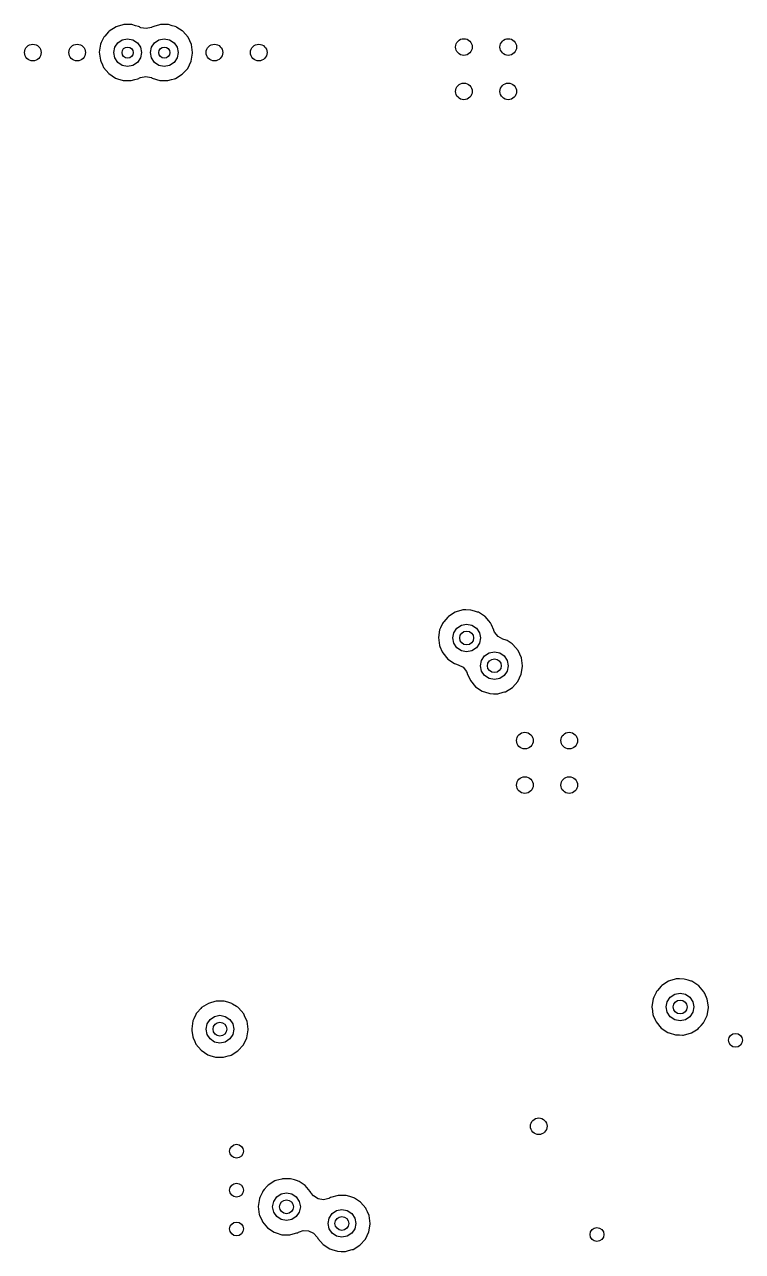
# Model space of a CAD drawing. Extents: x 0.99 to 4.24, y -7.27 to -4.02.
# Drawn here: x 1.912 to 2.422, y -5.772 to -4.901 of the extents above; entities that cross this region are included whole.
import ezdxf

# ---------------------------------------------------------------- set-up
doc = ezdxf.new("R2010")
doc.units = 0
doc.header["$MEASUREMENT"] = 0
doc.layers.add('BLACK', color=7, linetype='CONTINUOUS')

msp = doc.modelspace()

# ---------------------------------------------------------------- linework, layer by layer
at = {"layer": 'BLACK', "linetype": 'CONTINUOUS'}
for p, q in [((1.9694, -4.90959), (1.96882, -4.91024)), ((1.97212, -4.90651), (1.9694, -4.90959)), ((1.97259, -4.90598), (1.97212, -4.90651)), ((1.9774, -4.90294), (1.97259, -4.90598)), ((1.97808, -4.90275), (1.9774, -4.90294)), ((1.98218, -4.90157), (1.97808, -4.90275)), ((1.97808, -4.90275), (1.97808, -4.90275)), ((1.98287, -4.90138), (1.98218, -4.90157)), ((1.98218, -4.90157), (1.98218, -4.90157)), ((1.98358, -4.90138), (1.98287, -4.90138)), ((1.98509, -4.90139), (1.98358, -4.90138)), ((1.98856, -4.90141), (1.98509, -4.90139)), ((1.99128, -4.90223), (1.98856, -4.90141)), ((1.99333, -4.90284), (1.99128, -4.90223)), ((1.99401, -4.90304), (1.99333, -4.90284)), ((1.99333, -4.90284), (1.99333, -4.90284)), ((1.99457, -4.90341), (1.99401, -4.90304)), ((1.99506, -4.90361), (1.99457, -4.90341)), ((1.99889, -4.90427), (1.99506, -4.90361)), ((2.00268, -4.9034), (1.99889, -4.90427)), ((2.00286, -4.90332), (2.00268, -4.9034)), ((2.00346, -4.90294), (2.00286, -4.90332)), ((2.00414, -4.90275), (2.00346, -4.90294)), ((2.00825, -4.90157), (2.00414, -4.90275)), ((2.00893, -4.90138), (2.00825, -4.90157)), ((2.00825, -4.90157), (2.00825, -4.90157)), ((2.00964, -4.90138), (2.00893, -4.90138)), ((2.01115, -4.90139), (2.00964, -4.90138)), ((2.01462, -4.90141), (2.01115, -4.90139)), ((2.01735, -4.90223), (2.01462, -4.90141)), ((2.01939, -4.90284), (2.01735, -4.90223)), ((2.02007, -4.90304), (2.01939, -4.90284)), ((2.01939, -4.90284), (2.01939, -4.90284)), ((2.02067, -4.90343), (2.02007, -4.90304)), ((2.02425, -4.90575), (2.02067, -4.90343)), ((2.02484, -4.90614), (2.02425, -4.90575)), ((2.02425, -4.90575), (2.02425, -4.90575)), ((2.02856, -4.91045), (2.02484, -4.90614)), ((1.9664, -4.91539), (1.96553, -4.92101)), ((1.96695, -4.91422), (1.9664, -4.91539)), ((1.96852, -4.91089), (1.96695, -4.91422)), ((1.96882, -4.91024), (1.96852, -4.91089)), ((1.96852, -4.91089), (1.96852, -4.91089)), ((1.97575, -4.92126), (1.9765, -4.91749)), ((1.9765, -4.91749), (1.97863, -4.9143)), ((1.97863, -4.9143), (1.98182, -4.91217)), ((1.98182, -4.91217), (1.98559, -4.91142)), ((1.98559, -4.91142), (1.98936, -4.91217)), ((1.98936, -4.91217), (1.99255, -4.9143)), ((1.99255, -4.9143), (1.99468, -4.91749)), ((1.99468, -4.91749), (1.99543, -4.92126)), ((2.00181, -4.92126), (2.00256, -4.91749)), ((2.00256, -4.91749), (2.00469, -4.9143)), ((2.00469, -4.9143), (2.00789, -4.91217)), ((2.00789, -4.91217), (2.01165, -4.91142)), ((2.01165, -4.91142), (2.01542, -4.91217)), ((2.01542, -4.91217), (2.01861, -4.9143)), ((2.01861, -4.9143), (2.02075, -4.91749)), ((2.02075, -4.91749), (2.0215, -4.92126)), ((2.03091, -4.91563), (2.02856, -4.91045)), ((2.03172, -4.92126), (2.03091, -4.91563)), ((1.96553, -4.92101), (1.96626, -4.92666)), ((1.96626, -4.92666), (1.96655, -4.92731)), ((1.9765, -4.92503), (1.97575, -4.92126)), ((1.97863, -4.92822), (1.9765, -4.92503)), ((1.99468, -4.92503), (1.99255, -4.92822)), ((1.99543, -4.92126), (1.99468, -4.92503)), ((2.00256, -4.92503), (2.00181, -4.92126)), ((2.00469, -4.92822), (2.00256, -4.92503)), ((2.02075, -4.92503), (2.01861, -4.92822)), ((2.0215, -4.92126), (2.02075, -4.92503)), ((2.03077, -4.92736), (2.03171, -4.92175)), ((2.03171, -4.92175), (2.03172, -4.92126)), ((1.96655, -4.92731), (1.96655, -4.92731)), ((1.96655, -4.92731), (1.96768, -4.92987)), ((1.96768, -4.92987), (1.96855, -4.93186)), ((1.96855, -4.93186), (1.97222, -4.93622)), ((1.98182, -4.93035), (1.97863, -4.92822)), ((1.98559, -4.9311), (1.98182, -4.93035)), ((1.98936, -4.93035), (1.98559, -4.9311)), ((1.99255, -4.92822), (1.98936, -4.93035)), ((2.00789, -4.93035), (2.00469, -4.92822)), ((2.01165, -4.9311), (2.00789, -4.93035)), ((2.01542, -4.93035), (2.01165, -4.9311)), ((2.01861, -4.92822), (2.01542, -4.93035)), ((2.02447, -4.9367), (2.02829, -4.93248)), ((2.02829, -4.93248), (2.03077, -4.92736)), ((1.97222, -4.93622), (1.97695, -4.93937)), ((1.97695, -4.93937), (1.97763, -4.93958)), ((1.97763, -4.93958), (1.97763, -4.93958)), ((1.97763, -4.93958), (1.97852, -4.93986)), ((1.97852, -4.93986), (1.98238, -4.94107)), ((1.98238, -4.94107), (1.98508, -4.94112)), ((1.98508, -4.94112), (1.98736, -4.94116)), ((1.98736, -4.94116), (1.98736, -4.94116)), ((1.98736, -4.94116), (1.98807, -4.94117)), ((1.98807, -4.94117), (1.99076, -4.94044)), ((1.99076, -4.94044), (1.99288, -4.93986)), ((1.99288, -4.93986), (1.99356, -4.93968)), ((1.99288, -4.93986), (1.99288, -4.93986)), ((1.99356, -4.93968), (1.99416, -4.9393)), ((1.99416, -4.9393), (1.9947, -4.93907)), ((1.9947, -4.93907), (1.9985, -4.93826)), ((1.9985, -4.93826), (2.00232, -4.93895)), ((2.00232, -4.93895), (2.00252, -4.93904)), ((2.00252, -4.93904), (2.00301, -4.93937)), ((2.00301, -4.93937), (2.00845, -4.94107)), ((2.00845, -4.94107), (2.01114, -4.94112)), ((2.01114, -4.94112), (2.01342, -4.94116)), ((2.01342, -4.94116), (2.01342, -4.94116)), ((2.01342, -4.94116), (2.01413, -4.94117)), ((2.01413, -4.94117), (2.01682, -4.94044)), ((2.01682, -4.94044), (2.01894, -4.93986)), ((2.01894, -4.93986), (2.01962, -4.93968)), ((2.01894, -4.93986), (2.01894, -4.93986)), ((2.01962, -4.93968), (2.02447, -4.9367)), ((2.21818, -5.3183), (2.21337, -5.32133)), ((2.21887, -5.3181), (2.21818, -5.3183)), ((2.22297, -5.31693), (2.21887, -5.3181)), ((2.21887, -5.3181), (2.21887, -5.3181)), ((2.22365, -5.31673), (2.22297, -5.31693)), ((2.22297, -5.31693), (2.22297, -5.31693)), ((2.22436, -5.31674), (2.22365, -5.31673)), ((2.22588, -5.31675), (2.22436, -5.31674)), ((2.22934, -5.31677), (2.22588, -5.31675)), ((2.23203, -5.31757), (2.22934, -5.31677)), ((2.23412, -5.31819), (2.23203, -5.31757)), ((2.23412, -5.3182), (2.23412, -5.31819)), ((2.23479, -5.3184), (2.23412, -5.3182)), ((2.23539, -5.31878), (2.23479, -5.3184)), ((2.2093, -5.32624), (2.20785, -5.32934)), ((2.20961, -5.3256), (2.2093, -5.32624)), ((2.2093, -5.32624), (2.2093, -5.32624)), ((2.21009, -5.32505), (2.20961, -5.3256)), ((2.2129, -5.32186), (2.21009, -5.32505)), ((2.21337, -5.32133), (2.2129, -5.32186)), ((2.22261, -5.32752), (2.22638, -5.32677)), ((2.22638, -5.32677), (2.23014, -5.32752)), ((2.23897, -5.32111), (2.23539, -5.31878)), ((2.23957, -5.32149), (2.23897, -5.32111)), ((2.23897, -5.32111), (2.23897, -5.32111)), ((2.24221, -5.32456), (2.23957, -5.32149)), ((2.24328, -5.3258), (2.24221, -5.32456)), ((2.24358, -5.32645), (2.24328, -5.3258)), ((2.24395, -5.32727), (2.24358, -5.32645)), ((2.24358, -5.32645), (2.24358, -5.32645)), ((2.24564, -5.33098), (2.24395, -5.32727)), ((2.20719, -5.33075), (2.20631, -5.33637)), ((2.20785, -5.32934), (2.20719, -5.33075)), ((2.21654, -5.33661), (2.21728, -5.33285)), ((2.21728, -5.33285), (2.21942, -5.32965)), ((2.21942, -5.32965), (2.22261, -5.32752)), ((2.23014, -5.32752), (2.23334, -5.32965)), ((2.23334, -5.32965), (2.23547, -5.33285)), ((2.23547, -5.33285), (2.23622, -5.33661)), ((2.24567, -5.33122), (2.24564, -5.33098)), ((2.24623, -5.33257), (2.24567, -5.33122)), ((2.2487, -5.33556), (2.24623, -5.33257)), ((2.25214, -5.33738), (2.2487, -5.33556)), ((2.20631, -5.33637), (2.20705, -5.34201)), ((2.20705, -5.34201), (2.20734, -5.34266)), ((2.20734, -5.34266), (2.20734, -5.34266)), ((2.20734, -5.34266), (2.20897, -5.34636)), ((2.21728, -5.34038), (2.21654, -5.33661)), ((2.21942, -5.34357), (2.21728, -5.34038)), ((2.22261, -5.34571), (2.21942, -5.34357)), ((2.23334, -5.34357), (2.23014, -5.34571)), ((2.23547, -5.34038), (2.23334, -5.34357)), ((2.23622, -5.33661), (2.23547, -5.34038)), ((2.25448, -5.33808), (2.25214, -5.33738)), ((2.25508, -5.33847), (2.25448, -5.33808)), ((2.25866, -5.34079), (2.25508, -5.33847)), ((2.25925, -5.34118), (2.25866, -5.34079)), ((2.25866, -5.34079), (2.25866, -5.34079)), ((2.26297, -5.34549), (2.25925, -5.34118)), ((2.20897, -5.34636), (2.20934, -5.34722)), ((2.20934, -5.34722), (2.213, -5.35157)), ((2.213, -5.35157), (2.21774, -5.35473)), ((2.22638, -5.34646), (2.22261, -5.34571)), ((2.23014, -5.34571), (2.22638, -5.34646)), ((2.23622, -5.3563), (2.23697, -5.35253)), ((2.23697, -5.35253), (2.2391, -5.34934)), ((2.2391, -5.34934), (2.2423, -5.34721)), ((2.2423, -5.34721), (2.24606, -5.34646)), ((2.24606, -5.34646), (2.24983, -5.34721)), ((2.24983, -5.34721), (2.25302, -5.34934)), ((2.25302, -5.34934), (2.25516, -5.35253)), ((2.25516, -5.35253), (2.25591, -5.3563)), ((2.26532, -5.35067), (2.26297, -5.34549)), ((2.26613, -5.3563), (2.26532, -5.35067)), ((2.21774, -5.35473), (2.21842, -5.35494)), ((2.21842, -5.35494), (2.22041, -5.35556)), ((2.22041, -5.35556), (2.22382, -5.35742)), ((2.22382, -5.35742), (2.22626, -5.36045)), ((2.22626, -5.36045), (2.22672, -5.36161)), ((2.22672, -5.36161), (2.22674, -5.3617)), ((2.22674, -5.3617), (2.22903, -5.3669)), ((2.23697, -5.36007), (2.23622, -5.3563)), ((2.2391, -5.36326), (2.23697, -5.36007)), ((2.25516, -5.36007), (2.25302, -5.36326)), ((2.25591, -5.3563), (2.25516, -5.36007)), ((2.26518, -5.3624), (2.26612, -5.35679)), ((2.26612, -5.35679), (2.26613, -5.3563)), ((2.22903, -5.3669), (2.23269, -5.37126)), ((2.2423, -5.36539), (2.2391, -5.36326)), ((2.24606, -5.36614), (2.2423, -5.36539)), ((2.24983, -5.36539), (2.24606, -5.36614)), ((2.25302, -5.36326), (2.24983, -5.36539)), ((2.25888, -5.37174), (2.2627, -5.36752)), ((2.2627, -5.36752), (2.26518, -5.3624)), ((2.23269, -5.37126), (2.23742, -5.37441)), ((2.23742, -5.37441), (2.2381, -5.37462)), ((2.2381, -5.37462), (2.2381, -5.37462)), ((2.2381, -5.37462), (2.239, -5.3749)), ((2.239, -5.3749), (2.24285, -5.37611)), ((2.24285, -5.37611), (2.24555, -5.37616)), ((2.24555, -5.37616), (2.24783, -5.3762)), ((2.24783, -5.3762), (2.24783, -5.3762)), ((2.24783, -5.3762), (2.24854, -5.37621)), ((2.24854, -5.37621), (2.25239, -5.37516)), ((2.25239, -5.37516), (2.25335, -5.3749)), ((2.25335, -5.3749), (2.25403, -5.37472)), ((2.25335, -5.3749), (2.25335, -5.3749)), ((2.25403, -5.37472), (2.25888, -5.37174)), ((2.37455, -5.57874), (2.37044, -5.57991)), ((2.37523, -5.57854), (2.37455, -5.57874)), ((2.37455, -5.57874), (2.37455, -5.57874)), ((2.37594, -5.57855), (2.37523, -5.57854)), ((2.37745, -5.57856), (2.37594, -5.57855)), ((2.38092, -5.57858), (2.37745, -5.57856)), ((2.38364, -5.57939), (2.38092, -5.57858)), ((2.38569, -5.58001), (2.38364, -5.57939)), ((2.36088, -5.58805), (2.35924, -5.59154)), ((2.36118, -5.58741), (2.36088, -5.58805)), ((2.36088, -5.58805), (2.36088, -5.58805)), ((2.36183, -5.58668), (2.36118, -5.58741)), ((2.36448, -5.58368), (2.36183, -5.58668)), ((2.36495, -5.58314), (2.36448, -5.58368)), ((2.36976, -5.58011), (2.36495, -5.58314)), ((2.37044, -5.57991), (2.36976, -5.58011)), ((2.37044, -5.57991), (2.37044, -5.57991)), ((2.37419, -5.58933), (2.37795, -5.58858)), ((2.37795, -5.58858), (2.38172, -5.58933)), ((2.38637, -5.58021), (2.38569, -5.58001)), ((2.38569, -5.58001), (2.38569, -5.58001)), ((2.38697, -5.5806), (2.38637, -5.58021)), ((2.39055, -5.58292), (2.38697, -5.5806)), ((2.39114, -5.5833), (2.39055, -5.58292)), ((2.39055, -5.58292), (2.39055, -5.58292)), ((2.39486, -5.58761), (2.39114, -5.5833)), ((2.39515, -5.58826), (2.39486, -5.58761)), ((2.39545, -5.58891), (2.39515, -5.58826)), ((2.39515, -5.58826), (2.39515, -5.58826)), ((2.04299, -5.59586), (2.03818, -5.59889)), ((2.04367, -5.59566), (2.04299, -5.59586)), ((2.04762, -5.59453), (2.04367, -5.59566)), ((2.04367, -5.59566), (2.04367, -5.59566)), ((2.04846, -5.59429), (2.04762, -5.59453)), ((2.04917, -5.5943), (2.04846, -5.59429)), ((2.05059, -5.59431), (2.04917, -5.5943)), ((2.05415, -5.59433), (2.05059, -5.59431)), ((2.05671, -5.59509), (2.05415, -5.59433)), ((2.05892, -5.59575), (2.05671, -5.59509)), ((2.0596, -5.59596), (2.05892, -5.59575)), ((2.05892, -5.59575), (2.05892, -5.59575)), ((2.06019, -5.59634), (2.0596, -5.59596)), ((2.06303, -5.59818), (2.06019, -5.59634)), ((2.35876, -5.59256), (2.35789, -5.59818)), ((2.35924, -5.59154), (2.35876, -5.59256)), ((2.36811, -5.59843), (2.36886, -5.59466)), ((2.36886, -5.59466), (2.37099, -5.59147)), ((2.37099, -5.59147), (2.37419, -5.58933)), ((2.38172, -5.58933), (2.38491, -5.59147)), ((2.38491, -5.59147), (2.38705, -5.59466)), ((2.38705, -5.59466), (2.3878, -5.59843)), ((2.39721, -5.59279), (2.39545, -5.58891)), ((2.39802, -5.59843), (2.39721, -5.59279)), ((2.03411, -5.6038), (2.03272, -5.60676)), ((2.03441, -5.60316), (2.03411, -5.6038)), ((2.03411, -5.6038), (2.03411, -5.6038)), ((2.03503, -5.60245), (2.03441, -5.60316)), ((2.03771, -5.59942), (2.03503, -5.60245)), ((2.03818, -5.59889), (2.03771, -5.59942)), ((2.04422, -5.60721), (2.04741, -5.60508)), ((2.04741, -5.60508), (2.05118, -5.60433)), ((2.05118, -5.60433), (2.05495, -5.60508)), ((2.05495, -5.60508), (2.05814, -5.60721)), ((2.06378, -5.59867), (2.06303, -5.59818)), ((2.06437, -5.59905), (2.06378, -5.59867)), ((2.06378, -5.59867), (2.06378, -5.59867)), ((2.06809, -5.60336), (2.06437, -5.59905)), ((2.06838, -5.60401), (2.06809, -5.60336)), ((2.06897, -5.60531), (2.06838, -5.60401)), ((2.06838, -5.60401), (2.06838, -5.60401)), ((2.07044, -5.60854), (2.06897, -5.60531)), ((2.35789, -5.59818), (2.35798, -5.59888)), ((2.35798, -5.59888), (2.35803, -5.59924)), ((2.35798, -5.59888), (2.35798, -5.59888)), ((2.35803, -5.59924), (2.35863, -5.60382)), ((2.35863, -5.60382), (2.35891, -5.60447)), ((2.35891, -5.60447), (2.35891, -5.60447)), ((2.35891, -5.60447), (2.36048, -5.60803)), ((2.36886, -5.60219), (2.36811, -5.59843)), ((2.37099, -5.60538), (2.36886, -5.60219)), ((2.37419, -5.60752), (2.37099, -5.60538)), ((2.38491, -5.60538), (2.38172, -5.60752)), ((2.38705, -5.60219), (2.38491, -5.60538)), ((2.3878, -5.59843), (2.38705, -5.60219)), ((2.39459, -5.60965), (2.39707, -5.60453)), ((2.39707, -5.60453), (2.39801, -5.59892)), ((2.39801, -5.59892), (2.39802, -5.59843)), ((2.03199, -5.60831), (2.03112, -5.61393)), ((2.03112, -5.61393), (2.03121, -5.61463)), ((2.03121, -5.61463), (2.03126, -5.61504)), ((2.03121, -5.61463), (2.03121, -5.61463)), ((2.03272, -5.60676), (2.03199, -5.60831)), ((2.04134, -5.61417), (2.04209, -5.61041)), ((2.04209, -5.61794), (2.04134, -5.61417)), ((2.04209, -5.61041), (2.04422, -5.60721)), ((2.05814, -5.60721), (2.06027, -5.61041)), ((2.06027, -5.61041), (2.06102, -5.61417)), ((2.06102, -5.61417), (2.06027, -5.61794)), ((2.0703, -5.62027), (2.07124, -5.61466)), ((2.07125, -5.61417), (2.07044, -5.60854)), ((2.07124, -5.61466), (2.07125, -5.61417)), ((2.36048, -5.60803), (2.36092, -5.60903)), ((2.36092, -5.60903), (2.36458, -5.61338)), ((2.36458, -5.61338), (2.36931, -5.61654)), ((2.37795, -5.60827), (2.37419, -5.60752)), ((2.38172, -5.60752), (2.37795, -5.60827)), ((2.38592, -5.61684), (2.39077, -5.61386)), ((2.39077, -5.61386), (2.39134, -5.61324)), ((2.39134, -5.61324), (2.3928, -5.61162)), ((2.3928, -5.61162), (2.39459, -5.60965)), ((2.03126, -5.61504), (2.03185, -5.61957)), ((2.03185, -5.61957), (2.03214, -5.62022)), ((2.03214, -5.62022), (2.03214, -5.62022)), ((2.03214, -5.62022), (2.03328, -5.6228)), ((2.03328, -5.6228), (2.03415, -5.62478)), ((2.04422, -5.62113), (2.04209, -5.61794)), ((2.04741, -5.62327), (2.04422, -5.62113)), ((2.05118, -5.62402), (2.04741, -5.62327)), ((2.05495, -5.62327), (2.05118, -5.62402)), ((2.05814, -5.62113), (2.05495, -5.62327)), ((2.06027, -5.61794), (2.05814, -5.62113)), ((2.06782, -5.62539), (2.0703, -5.62027)), ((2.36931, -5.61654), (2.36999, -5.61675)), ((2.36999, -5.61675), (2.36999, -5.61675)), ((2.36999, -5.61675), (2.37029, -5.61684)), ((2.37029, -5.61684), (2.37474, -5.61823)), ((2.37474, -5.61823), (2.37744, -5.61828)), ((2.37744, -5.61828), (2.37972, -5.61832)), ((2.37972, -5.61832), (2.37972, -5.61832)), ((2.37972, -5.61832), (2.38043, -5.61834)), ((2.38043, -5.61834), (2.38274, -5.61771)), ((2.38274, -5.61771), (2.38524, -5.61703)), ((2.38524, -5.61703), (2.38592, -5.61684)), ((2.38524, -5.61703), (2.38524, -5.61703)), ((2.03415, -5.62478), (2.03781, -5.62913)), ((2.03781, -5.62913), (2.04254, -5.63228)), ((2.05915, -5.63259), (2.064, -5.62961)), ((2.064, -5.62961), (2.06782, -5.62539)), ((2.04254, -5.63228), (2.04322, -5.6325)), ((2.04322, -5.6325), (2.04322, -5.6325)), ((2.04322, -5.6325), (2.04411, -5.63278)), ((2.04411, -5.63278), (2.04797, -5.63398)), ((2.04797, -5.63398), (2.05067, -5.63403)), ((2.05067, -5.63403), (2.05295, -5.63407)), ((2.05295, -5.63407), (2.05295, -5.63407)), ((2.05295, -5.63407), (2.05366, -5.63409)), ((2.05366, -5.63409), (2.05694, -5.63319)), ((2.05694, -5.63319), (2.05847, -5.63278)), ((2.05847, -5.63278), (2.05915, -5.63259)), ((2.05847, -5.63278), (2.05847, -5.63278)), ((2.0848, -5.72557), (2.08268, -5.72798)), ((2.08542, -5.72488), (2.0848, -5.72557)), ((2.09023, -5.72184), (2.08542, -5.72488)), ((2.09091, -5.72165), (2.09023, -5.72184)), ((2.09502, -5.72047), (2.09091, -5.72165)), ((2.09091, -5.72165), (2.09091, -5.72165)), ((2.0957, -5.72028), (2.09502, -5.72047)), ((2.09502, -5.72047), (2.09502, -5.72047)), ((2.09641, -5.72028), (2.0957, -5.72028)), ((2.09792, -5.72029), (2.09641, -5.72028)), ((2.10139, -5.72031), (2.09792, -5.72029)), ((2.10403, -5.7211), (2.10139, -5.72031)), ((2.10616, -5.72174), (2.10403, -5.7211)), ((2.10684, -5.72194), (2.10616, -5.72174)), ((2.10616, -5.72174), (2.10616, -5.72174)), ((2.10744, -5.72233), (2.10684, -5.72194)), ((2.11102, -5.72465), (2.10744, -5.72233)), ((2.11162, -5.72504), (2.11102, -5.72465)), ((2.11102, -5.72465), (2.11102, -5.72465)), ((2.11533, -5.72935), (2.11162, -5.72504)), ((2.07924, -5.73429), (2.07836, -5.73991)), ((2.07958, -5.73355), (2.07924, -5.73429)), ((2.08135, -5.72978), (2.07958, -5.73355)), ((2.08165, -5.72914), (2.08135, -5.72978)), ((2.08135, -5.72978), (2.08135, -5.72978)), ((2.08268, -5.72798), (2.08165, -5.72914)), ((2.08858, -5.74016), (2.08933, -5.73639)), ((2.08933, -5.73639), (2.09147, -5.7332)), ((2.09147, -5.7332), (2.09466, -5.73106)), ((2.09466, -5.73106), (2.09843, -5.73031)), ((2.09843, -5.73031), (2.10219, -5.73106)), ((2.10219, -5.73106), (2.10538, -5.7332)), ((2.10538, -5.7332), (2.10752, -5.73639)), ((2.10752, -5.73639), (2.10827, -5.74016)), ((2.11562, -5.72999), (2.11533, -5.72935)), ((2.11598, -5.73055), (2.11562, -5.72999)), ((2.11753, -5.73242), (2.11598, -5.73055)), ((2.12082, -5.73449), (2.11753, -5.73242)), ((2.12465, -5.73514), (2.12082, -5.73449)), ((2.12844, -5.73428), (2.12465, -5.73514)), ((2.129, -5.73403), (2.12844, -5.73428)), ((2.1296, -5.73365), (2.129, -5.73403)), ((2.13507, -5.73209), (2.1296, -5.73365)), ((2.13578, -5.73209), (2.13507, -5.73209)), ((2.13729, -5.7321), (2.13578, -5.73209)), ((2.14076, -5.73212), (2.13729, -5.7321)), ((2.14349, -5.73294), (2.14076, -5.73212)), ((2.14553, -5.73355), (2.14349, -5.73294)), ((2.14621, -5.73375), (2.14553, -5.73355)), ((2.14553, -5.73355), (2.14553, -5.73355)), ((2.14681, -5.73414), (2.14621, -5.73375)), ((2.15039, -5.73646), (2.14681, -5.73414)), ((2.15099, -5.73685), (2.15039, -5.73646)), ((2.15039, -5.73646), (2.15039, -5.73646)), ((2.07836, -5.73991), (2.0791, -5.74555)), ((2.08933, -5.74392), (2.08858, -5.74016)), ((2.09147, -5.74712), (2.08933, -5.74392)), ((2.10752, -5.74392), (2.10538, -5.74712)), ((2.10827, -5.74016), (2.10752, -5.74392)), ((2.1287, -5.7482), (2.13084, -5.74501)), ((2.13084, -5.74501), (2.13403, -5.74288)), ((2.13403, -5.74288), (2.1378, -5.74213)), ((2.1378, -5.74213), (2.14156, -5.74288)), ((2.14156, -5.74288), (2.14475, -5.74501)), ((2.14475, -5.74501), (2.14689, -5.7482)), ((2.1547, -5.74116), (2.15099, -5.73685)), ((2.15499, -5.7418), (2.1547, -5.74116)), ((2.15588, -5.74375), (2.15499, -5.7418)), ((2.15499, -5.7418), (2.15499, -5.7418)), ((2.15706, -5.74634), (2.15588, -5.74375)), ((2.0791, -5.74555), (2.07938, -5.7462)), ((2.07938, -5.7462), (2.07938, -5.7462)), ((2.07938, -5.7462), (2.0811, -5.75011)), ((2.0811, -5.75011), (2.08139, -5.75076)), ((2.08139, -5.75076), (2.08505, -5.75512)), ((2.09466, -5.74925), (2.09147, -5.74712)), ((2.09843, -5.75), (2.09466, -5.74925)), ((2.10219, -5.74925), (2.09843, -5.75)), ((2.10538, -5.74712), (2.10219, -5.74925)), ((2.12795, -5.75197), (2.1287, -5.7482)), ((2.1287, -5.75574), (2.12795, -5.75197)), ((2.14689, -5.7482), (2.14764, -5.75197)), ((2.14764, -5.75197), (2.14689, -5.75574)), ((2.15691, -5.75807), (2.15786, -5.75246)), ((2.15786, -5.75197), (2.15706, -5.74634)), ((2.15786, -5.75246), (2.15786, -5.75197)), ((2.08505, -5.75512), (2.08979, -5.75827)), ((2.08979, -5.75827), (2.09046, -5.75848)), ((2.09046, -5.75848), (2.09046, -5.75848)), ((2.09046, -5.75848), (2.09119, -5.75871)), ((2.09119, -5.75871), (2.09522, -5.75997)), ((2.09522, -5.75997), (2.09791, -5.76002)), ((2.09791, -5.76002), (2.1002, -5.76006)), ((2.1002, -5.76006), (2.1002, -5.76006)), ((2.1002, -5.76006), (2.10091, -5.76007)), ((2.10091, -5.76007), (2.10321, -5.75944)), ((2.10321, -5.75944), (2.10571, -5.75876)), ((2.10571, -5.75876), (2.10639, -5.75857)), ((2.10571, -5.75876), (2.10571, -5.75876)), ((2.10639, -5.75857), (2.107, -5.7582)), ((2.107, -5.7582), (2.10765, -5.75792)), ((2.10765, -5.75792), (2.1077, -5.75803)), ((2.1077, -5.75803), (2.11028, -5.75708)), ((2.11028, -5.75708), (2.11416, -5.75723)), ((2.11416, -5.75723), (2.1177, -5.75885)), ((2.1177, -5.75885), (2.1203, -5.76165)), ((2.1203, -5.76165), (2.12047, -5.76192)), ((2.12047, -5.76192), (2.12076, -5.76257)), ((2.12076, -5.76257), (2.12442, -5.76693)), ((2.13084, -5.75893), (2.1287, -5.75574)), ((2.13403, -5.76106), (2.13084, -5.75893)), ((2.1378, -5.76181), (2.13403, -5.76106)), ((2.14156, -5.76106), (2.1378, -5.76181)), ((2.14475, -5.75893), (2.14156, -5.76106)), ((2.14689, -5.75574), (2.14475, -5.75893)), ((2.15443, -5.76319), (2.15691, -5.75807)), ((2.12442, -5.76693), (2.12916, -5.77008)), ((2.12916, -5.77008), (2.12983, -5.77029)), ((2.12983, -5.77029), (2.12983, -5.77029)), ((2.12983, -5.77029), (2.13073, -5.77057)), ((2.13073, -5.77057), (2.13459, -5.77178)), ((2.14028, -5.77188), (2.14258, -5.77125)), ((2.14258, -5.77125), (2.14508, -5.77057)), ((2.14508, -5.77057), (2.14576, -5.77038)), ((2.14508, -5.77057), (2.14508, -5.77057)), ((2.14576, -5.77038), (2.15061, -5.76741)), ((2.15061, -5.76741), (2.15443, -5.76319)), ((2.13459, -5.77178), (2.13728, -5.77183)), ((2.13728, -5.77183), (2.13957, -5.77187)), ((2.13957, -5.77187), (2.13957, -5.77187)), ((2.13957, -5.77187), (2.14028, -5.77188))]:
    msp.add_line(p, q, dxfattribs=at)
at = {"layer": 'BLACK'}
for centre, radius in [((1.91831, -4.92126), 0.00591), ((1.9498, -4.92126), 0.00591), ((1.98559, -4.92126), 0.00394), ((2.01165, -4.92126), 0.00394), ((2.04724, -4.92126), 0.00591), ((2.07874, -4.92126), 0.00591), ((2.22441, -4.91732), 0.00591), ((2.25591, -4.91732), 0.00591), ((2.22441, -4.94882), 0.00591), ((2.25591, -4.94882), 0.00591), ((2.22638, -5.33661), 0.00492), ((2.24606, -5.3563), 0.00492), ((2.26772, -5.40945), 0.00591), ((2.29921, -5.40945), 0.00591), ((2.26772, -5.44094), 0.00591), ((2.29921, -5.44094), 0.00591), ((2.37795, -5.59843), 0.00492), ((2.05118, -5.61417), 0.00492), ((2.41732, -5.62205), 0.00492), ((2.27756, -5.68307), 0.00591), ((2.06299, -5.70079), 0.00492), ((2.06299, -5.72835), 0.00492), ((2.09843, -5.74016), 0.00492), ((2.06299, -5.75591), 0.00492), ((2.1378, -5.75197), 0.00492), ((2.3189, -5.75984), 0.00492)]:
    msp.add_circle(centre, radius, dxfattribs=at)

doc.saveas('drawing.dxf')
